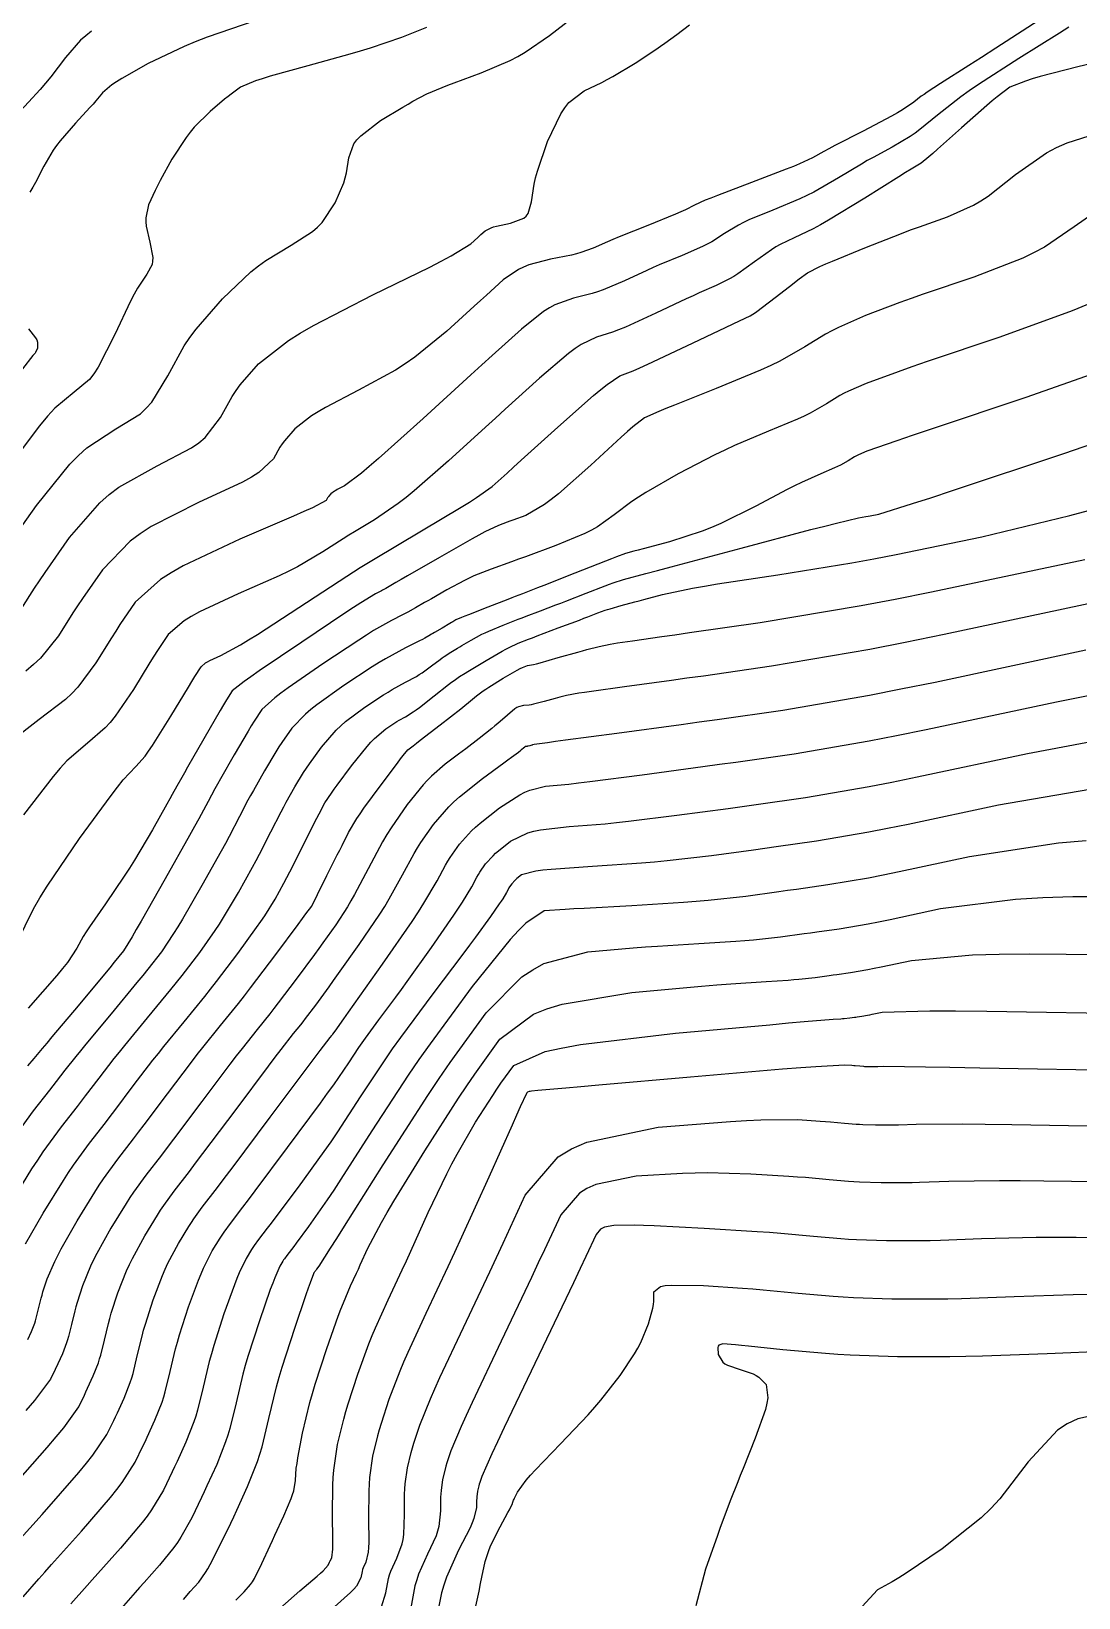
# Model space of a CAD drawing. Header units: metres. Extents: x 837476 to 838477, y 1189012 to 1191014.
# Drawn here: x 837648.3 to 837688, y 1190238.8 to 1190298.2 of the extents above; entities that cross this region are included whole.
import ezdxf

# ---------------------------------------------------------------- set-up
doc = ezdxf.new("R2010")
doc.units = ezdxf.units.M
doc.header["$LTSCALE"] = 0.3
doc.layers.add('COTAS 10', color=1, linetype='Continuous')
doc.layers.add('COTAS INT', color=252, linetype='Continuous')

msp = doc.modelspace()

# ---------------------------------------------------------------- linework, layer by layer
at = {"layer": 'COTAS 10'}
for points in [[(837647.361, 1190278.67), (837648.464, 1190280.235), (837649.718, 1190281.796), (837650.047, 1190282.132), (837650.369, 1190282.425), (837651.464, 1190283.136), (837652.403, 1190283.712), (837652.625, 1190283.919), (837652.831, 1190284.148), (837653.442, 1190285.15), (837654.067, 1190286.293), (837654.283, 1190286.61), (837654.517, 1190286.928), (837655.518, 1190288.079), (837656.6, 1190289.093), (837656.886, 1190289.324), (837657.165, 1190289.534), (837658.123, 1190290.112), (837658.939, 1190290.625), (837659.129, 1190290.794), (837659.303, 1190290.974), (837659.8, 1190291.721), (837660.118, 1190292.483), (837660.18, 1190292.673), (837660.23, 1190292.853), (837660.314, 1190293.429), (837660.504, 1190293.959), (837660.621, 1190294.111), (837660.766, 1190294.265), (837661.522, 1190294.839), (837662.361, 1190295.352), (837662.56, 1190295.467), (837662.743, 1190295.571), (837663.28, 1190295.849), (837663.863, 1190296.095), (837664.075, 1190296.179), (837664.309, 1190296.269), (837665.335, 1190296.65), (837666.444, 1190297.125), (837666.73, 1190297.274), (837667.006, 1190297.431), (837667.929, 1190298.063), (837668.766, 1190298.719)], [(837647.707, 1190263.633), (837648.344, 1190264.924), (837648.588, 1190265.341), (837648.862, 1190265.784), (837650.095, 1190267.597), (837651.289, 1190269.221), (837651.537, 1190269.544), (837651.751, 1190269.813), (837652.225, 1190270.327), (837652.578, 1190270.714), (837652.714, 1190270.903), (837652.867, 1190271.127), (837653.559, 1190272.233), (837654.222, 1190273.333), (837654.357, 1190273.554), (837654.47, 1190273.74), (837654.703, 1190274.108), (837654.875, 1190274.255), (837654.95, 1190274.301), (837655.037, 1190274.348), (837655.449, 1190274.54), (837656.202, 1190274.944), (837656.503, 1190275.127), (837656.844, 1190275.34), (837658.413, 1190276.364), (837660.24, 1190277.553), (837660.745, 1190277.871), (837661.249, 1190278.183), (837663.066, 1190279.267), (837664.582, 1190280.165), (837664.897, 1190280.359), (837665.166, 1190280.531), (837665.759, 1190280.954), (837666.32, 1190281.463), (837666.568, 1190281.688), (837666.858, 1190281.95), (837668.241, 1190283.201), (837669.605, 1190284.406), (837669.882, 1190284.638), (837670.115, 1190284.827), (837670.595, 1190285.146), (837671.105, 1190285.342), (837671.358, 1190285.454), (837671.659, 1190285.591), (837673.15, 1190286.292), (837674.617, 1190286.992), (837674.904, 1190287.128), (837675.138, 1190287.239), (837675.55, 1190287.432), (837675.748, 1190287.562), (837675.846, 1190287.634), (837675.963, 1190287.722), (837676.544, 1190288.168), (837677.154, 1190288.637), (837677.29, 1190288.74), (837677.411, 1190288.831), (837677.727, 1190289.062), (837678.197, 1190289.301), (837678.414, 1190289.398), (837678.669, 1190289.508), (837679.907, 1190290.015), (837681.292, 1190290.555), (837681.64, 1190290.687), (837681.972, 1190290.81), (837683.044, 1190291.187), (837684.029, 1190291.63), (837684.307, 1190291.794), (837684.586, 1190291.977), (837685.614, 1190292.788), (837686.799, 1190293.618), (837687.178, 1190293.813), (837687.58, 1190293.993), (837689.214, 1190294.516)], [(837648.043, 1190252.202), (837648.717, 1190253.373), (837649.477, 1190254.611), (837649.671, 1190254.909), (837649.858, 1190255.187), (837650.472, 1190256.033), (837651.072, 1190256.803), (837651.249, 1190257.035), (837651.432, 1190257.274), (837652.133, 1190258.203), (837652.875, 1190259.173), (837653.083, 1190259.437), (837653.293, 1190259.7), (837654.059, 1190260.636), (837654.843, 1190261.596), (837655.063, 1190261.874), (837655.285, 1190262.158), (837656.098, 1190263.226), (837656.815, 1190264.213), (837656.977, 1190264.445), (837657.123, 1190264.66), (837657.515, 1190265.285), (837657.849, 1190265.9), (837657.957, 1190266.108), (837658.073, 1190266.332), (837658.551, 1190267.275), (837659.002, 1190268.169), (837659.1, 1190268.362), (837659.188, 1190268.531), (837659.409, 1190268.943), (837659.653, 1190269.316), (837659.755, 1190269.46), (837659.872, 1190269.622), (837660.416, 1190270.353), (837661.005, 1190271.084), (837661.15, 1190271.246), (837661.287, 1190271.389), (837661.715, 1190271.758), (837662.059, 1190271.982), (837662.142, 1190272.033), (837662.221, 1190272.08), (837662.463, 1190272.213), (837662.758, 1190272.397), (837662.87, 1190272.476), (837662.995, 1190272.569), (837663.559, 1190273.006), (837664.102, 1190273.434), (837664.215, 1190273.521), (837664.31, 1190273.594), (837664.519, 1190273.744), (837664.736, 1190273.873), (837664.837, 1190273.933), (837664.956, 1190274.004), (837665.532, 1190274.349), (837666.139, 1190274.701), (837666.277, 1190274.777), (837666.402, 1190274.844), (837666.744, 1190275.005), (837667.134, 1190275.154), (837667.288, 1190275.213), (837667.464, 1190275.279), (837668.266, 1190275.582), (837669.065, 1190275.884), (837669.238, 1190275.949), (837669.39, 1190276.007), (837669.764, 1190276.152), (837670.045, 1190276.252), (837670.138, 1190276.282), (837670.237, 1190276.312), (837670.65, 1190276.431), (837671.168, 1190276.572), (837671.334, 1190276.617), (837671.509, 1190276.664), (837672.22, 1190276.855), (837673.363, 1190277.095), (837673.81, 1190277.174), (837674.313, 1190277.257), (837676.604, 1190277.604), (837679.409, 1190278.056), (837680.237, 1190278.207), (837681.087, 1190278.369), (837684.344, 1190279.045), (837687.678, 1190279.846), (837688.576, 1190280.086)], [(837647.946, 1190238.814), (837648.547, 1190239.494), (837648.775, 1190239.748), (837649.028, 1190240.032), (837650.163, 1190241.296), (837651.27, 1190242.581), (837651.507, 1190242.878), (837651.713, 1190243.149), (837652.205, 1190243.915), (837652.499, 1190244.525), (837652.58, 1190244.698), (837652.661, 1190244.872), (837652.955, 1190245.515), (837653.222, 1190246.196), (837653.287, 1190246.394), (837653.348, 1190246.596), (837653.534, 1190247.362), (837653.739, 1190248.22), (837653.811, 1190248.481), (837653.89, 1190248.752), (837654.232, 1190249.814), (837654.605, 1190250.826), (837654.704, 1190251.065), (837654.8, 1190251.287), (837655.13, 1190251.938), (837655.429, 1190252.424), (837655.505, 1190252.542), (837655.579, 1190252.651), (837655.82, 1190252.983), (837656.288, 1190253.596), (837656.504, 1190253.882), (837656.758, 1190254.219), (837657.987, 1190255.858), (837659.241, 1190257.55), (837659.51, 1190257.92), (837659.745, 1190258.248), (837660.312, 1190259.077), (837660.698, 1190259.663), (837660.819, 1190259.837), (837660.947, 1190260.016), (837661.458, 1190260.707), (837662.1, 1190261.57), (837662.309, 1190261.857), (837662.532, 1190262.166), (837663.451, 1190263.456), (837664.299, 1190264.678), (837664.477, 1190264.944), (837664.631, 1190265.178), (837664.98, 1190265.763), (837665.176, 1190266.127), (837665.233, 1190266.222), (837665.291, 1190266.314), (837665.507, 1190266.626), (837665.787, 1190266.938), (837665.885, 1190267.03), (837665.992, 1190267.124), (837666.451, 1190267.486), (837667.106, 1190267.803), (837667.337, 1190267.869), (837667.588, 1190267.925), (837668.673, 1190268.051), (837670.044, 1190268.154), (837670.476, 1190268.197), (837670.93, 1190268.245), (837672.761, 1190268.471), (837674.713, 1190268.736), (837675.245, 1190268.809), (837675.772, 1190268.882), (837677.644, 1190269.147), (837680.06, 1190269.564), (837680.93, 1190269.734), (837681.889, 1190269.927), (837686.078, 1190270.82), (837690.508, 1190271.65)], [(837657.694, 1190238.371), (837658.455, 1190239.039), (837659.106, 1190239.589), (837659.234, 1190239.703), (837659.34, 1190239.8), (837659.534, 1190240.012), (837659.583, 1190240.119), (837659.611, 1190240.179), (837659.664, 1190240.293), (837659.701, 1190240.614), (837659.706, 1190240.776), (837659.707, 1190240.969), (837659.691, 1190241.927), (837659.701, 1190243.043), (837659.719, 1190243.335), (837659.743, 1190243.619), (837659.888, 1190244.585), (837660.119, 1190245.554), (837660.199, 1190245.841), (837660.285, 1190246.135), (837660.652, 1190247.264), (837661.078, 1190248.414), (837661.202, 1190248.722), (837661.328, 1190249.025), (837661.804, 1190250.084), (837662.337, 1190251.216), (837662.499, 1190251.567), (837662.667, 1190251.934), (837663.328, 1190253.391), (837664.031, 1190254.868), (837664.225, 1190255.246), (837664.42, 1190255.611), (837665.124, 1190256.82), (837665.775, 1190257.834), (837665.936, 1190258.075), (837666.089, 1190258.3), (837666.571, 1190258.972), (837667.772, 1190259.503), (837668.379, 1190259.638), (837669.104, 1190259.769), (837672.71, 1190260.201), (837676.293, 1190260.525), (837677.004, 1190260.589), (837677.592, 1190260.641), (837678.7, 1190260.732), (837678.985, 1190260.75), (837679.055, 1190260.755), (837679.122, 1190260.761), (837679.33, 1190260.784), (837679.511, 1190260.809), (837679.56, 1190260.815), (837679.609, 1190260.822), (837679.782, 1190260.847), (837680.006, 1190260.885), (837680.086, 1190260.901), (837680.175, 1190260.919), (837680.563, 1190261.002), (837682.364, 1190261.051), (837683.344, 1190261.048), (837684.532, 1190261.037), (837690.563, 1190260.939)], [(837664.974, 1190237.716), (837665.255, 1190239.03), (837665.315, 1190239.311), (837665.367, 1190239.556), (837665.491, 1190240.145), (837665.622, 1190240.563), (837665.679, 1190240.701), (837665.745, 1190240.848), (837666.057, 1190241.46), (837666.354, 1190242.006), (837666.41, 1190242.111), (837666.456, 1190242.197), (837666.528, 1190242.342), (837666.528, 1190242.361), (837666.529, 1190242.365), (837666.53, 1190242.377), (837666.533, 1190242.388), (837666.534, 1190242.391), (837666.535, 1190242.395), (837666.539, 1190242.408), (837666.57, 1190242.475), (837666.587, 1190242.511), (837666.608, 1190242.556), (837666.717, 1190242.785), (837667.049, 1190243.237), (837667.211, 1190243.423), (837667.404, 1190243.635), (837668.35, 1190244.62), (837669.394, 1190245.719), (837669.647, 1190246.004), (837669.885, 1190246.28), (837670.615, 1190247.205), (837671.163, 1190248.036), (837671.286, 1190248.252), (837671.397, 1190248.463), (837671.692, 1190249.174), (837671.853, 1190249.769), (837671.878, 1190249.907), (837671.895, 1190250.032), (837671.888, 1190250.385), (837672.139, 1190250.589), (837672.32, 1190250.62), (837672.548, 1190250.641), (837673.771, 1190250.624), (837675.257, 1190250.526), (837675.651, 1190250.495), (837676.037, 1190250.463), (837677.369, 1190250.335), (837678.695, 1190250.218), (837679.077, 1190250.193), (837679.467, 1190250.171), (837680.931, 1190250.12), (837682.561, 1190250.116), (837683.055, 1190250.124), (837683.568, 1190250.136), (837685.574, 1190250.213), (837687.808, 1190250.286), (837688.464, 1190250.296)]]:
    msp.add_lwpolyline(points, dxfattribs=at)
at = {"layer": 'COTAS INT'}
for points in [[(837687.517, 1190299.301), (837684.878, 1190297.591), (837684.325, 1190297.234), (837683.849, 1190296.927), (837682.77, 1190296.241), (837682.264, 1190295.915), (837682.148, 1190295.836), (837682.044, 1190295.762), (837681.755, 1190295.533), (837681.328, 1190295.246), (837681.136, 1190295.135), (837680.913, 1190295.01), (837679.84, 1190294.444), (837678.765, 1190293.889), (837678.54, 1190293.771), (837678.347, 1190293.668), (837677.912, 1190293.425), (837677.42, 1190293.195), (837677.19, 1190293.1), (837676.919, 1190292.993), (837675.605, 1190292.493), (837674.312, 1190292.002), (837674.055, 1190291.901), (837673.842, 1190291.814), (837673.436, 1190291.624), (837673.092, 1190291.45), (837672.917, 1190291.374), (837672.708, 1190291.285), (837671.667, 1190290.862), (837670.578, 1190290.423), (837670.339, 1190290.324), (837670.127, 1190290.236), (837669.587, 1190289.997), (837669.118, 1190289.827), (837668.952, 1190289.782), (837668.769, 1190289.736), (837667.973, 1190289.578), (837667.149, 1190289.363), (837666.948, 1190289.282), (837666.759, 1190289.193), (837666.174, 1190288.792), (837665.537, 1190288.215), (837665.315, 1190288.013), (837665.074, 1190287.793), (837664.039, 1190286.849), (837662.818, 1190285.859), (837662.458, 1190285.61), (837662.09, 1190285.371), (837660.685, 1190284.602), (837659.422, 1190283.952), (837659.144, 1190283.79), (837658.896, 1190283.635), (837658.259, 1190283.138), (837657.871, 1190282.691), (837657.78, 1190282.567), (837657.696, 1190282.444), (837657.453, 1190282), (837656.897, 1190281.477), (837656.616, 1190281.304), (837656.28, 1190281.119), (837654.605, 1190280.346), (837652.809, 1190279.435), (837652.395, 1190279.161), (837652.018, 1190278.879), (837650.96, 1190277.784), (837650.205, 1190276.698), (837650.019, 1190276.421), (837649.843, 1190276.155), (837649.292, 1190275.279), (837648.604, 1190274.436), (837648.341, 1190274.191), (837648.048, 1190273.941)], [(837663.267, 1190298.374), (837662.316, 1190297.99), (837661.121, 1190297.59), (837660.745, 1190297.475), (837660.35, 1190297.358), (837658.763, 1190296.92), (837657.328, 1190296.52), (837657.029, 1190296.428), (837656.773, 1190296.343), (837656.205, 1190296.102), (837655.85, 1190295.846), (837655.73, 1190295.752), (837655.599, 1190295.648), (837655.044, 1190295.189), (837654.446, 1190294.591), (837654.288, 1190294.4), (837654.133, 1190294.197), (837653.599, 1190293.373), (837653.152, 1190292.561), (837653.051, 1190292.366), (837652.96, 1190292.185), (837652.713, 1190291.639), (837652.609, 1190291.143), (837652.607, 1190290.993), (837652.617, 1190290.836), (837652.754, 1190290.225), (837652.869, 1190289.645), (837652.865, 1190289.508), (837652.847, 1190289.382), (837652.652, 1190289.012), (837652.287, 1190288.477), (837652.161, 1190288.247), (837652.023, 1190287.981), (837651.436, 1190286.726), (837650.799, 1190285.484), (837650.63, 1190285.227), (837650.464, 1190285.008), (837649.893, 1190284.531), (837649.149, 1190283.92), (837648.873, 1190283.617), (837648.568, 1190283.255), (837647.216, 1190281.461)], [(837687.643, 1190298.381), (837687.292, 1190298.161), (837685.751, 1190297.202), (837684.211, 1190296.211), (837683.86, 1190295.971), (837683.541, 1190295.744), (837682.663, 1190295.049), (837681.994, 1190294.498), (837681.807, 1190294.363), (837681.62, 1190294.235), (837680.94, 1190293.836), (837680.212, 1190293.443), (837679.995, 1190293.319), (837679.771, 1190293.189), (837678.905, 1190292.662), (837677.969, 1190292.129), (837677.701, 1190291.993), (837677.429, 1190291.864), (837676.413, 1190291.441), (837675.498, 1190291.069), (837675.289, 1190290.972), (837675.099, 1190290.876), (837674.576, 1190290.553), (837674.087, 1190290.237), (837673.919, 1190290.148), (837673.737, 1190290.057), (837672.961, 1190289.718), (837672.098, 1190289.362), (837671.86, 1190289.259), (837671.624, 1190289.154), (837670.775, 1190288.762), (837669.965, 1190288.415), (837669.754, 1190288.339), (837669.547, 1190288.272), (837668.847, 1190288.101), (837668.138, 1190287.851), (837667.926, 1190287.734), (837667.708, 1190287.597), (837666.863, 1190286.929), (837665.751, 1190285.92), (837665.364, 1190285.567), (837664.942, 1190285.184), (837663.136, 1190283.535), (837661.442, 1190282.015), (837661.092, 1190281.712), (837660.793, 1190281.461), (837660.146, 1190280.978), (837659.877, 1190280.84), (837659.818, 1190280.806), (837659.765, 1190280.773), (837659.63, 1190280.667), (837659.547, 1190280.572), (837659.528, 1190280.546), (837659.51, 1190280.52), (837659.458, 1190280.425), (837658.93, 1190280.142), (837658.611, 1190279.997), (837658.218, 1190279.822), (837656.176, 1190278.951), (837654.029, 1190277.939), (837653.569, 1190277.676), (837653.168, 1190277.421), (837652.208, 1190276.559), (837651.627, 1190275.712), (837651.465, 1190275.466), (837651.303, 1190275.214), (837650.715, 1190274.263), (837650.025, 1190273.333), (837649.799, 1190273.095), (837649.558, 1190272.865), (837648.56, 1190272.105), (837647.476, 1190271.257)], [(837650.55, 1190298.229), (837650.333, 1190298.061), (837650.134, 1190297.888), (837649.559, 1190297.239), (837648.996, 1190296.495), (837648.803, 1190296.264), (837648.596, 1190296.022), (837647.716, 1190295.056)], [(837647.87, 1190276.294), (837648.383, 1190277.095), (837648.573, 1190277.377), (837648.783, 1190277.684), (837649.712, 1190279.01), (837650.868, 1190280.338), (837651.221, 1190280.646), (837651.589, 1190280.93), (837653.035, 1190281.741), (837654.341, 1190282.415), (837654.621, 1190282.612), (837654.864, 1190282.813), (837655.447, 1190283.575), (837655.881, 1190284.368), (837656.031, 1190284.589), (837656.194, 1190284.809), (837656.889, 1190285.608), (837658.027, 1190286.497), (837658.47, 1190286.774), (837658.968, 1190287.065), (837661.225, 1190288.225), (837663.387, 1190289.282), (837663.825, 1190289.507), (837664.193, 1190289.702), (837664.943, 1190290.163), (837665.205, 1190290.403), (837665.267, 1190290.459), (837665.323, 1190290.51), (837665.484, 1190290.656), (837665.711, 1190290.771), (837665.808, 1190290.802), (837665.92, 1190290.833), (837666.449, 1190290.943), (837666.953, 1190291.133), (837667.05, 1190291.215), (837667.127, 1190291.31), (837667.251, 1190291.756), (837667.345, 1190292.428), (837667.404, 1190292.665), (837667.477, 1190292.924), (837667.86, 1190294.04), (837668.363, 1190295.102), (837668.511, 1190295.326), (837668.664, 1190295.52), (837669.25, 1190295.969), (837669.918, 1190296.283), (837670.123, 1190296.393), (837670.337, 1190296.512), (837671.179, 1190297.024), (837671.969, 1190297.54), (837672.148, 1190297.661), (837672.311, 1190297.773), (837672.76, 1190298.102), (837673.242, 1190298.474)], [(837656.749, 1190298.621), (837654.937, 1190298.002), (837654.487, 1190297.828), (837654.06, 1190297.652), (837652.7, 1190297.007), (837651.694, 1190296.439), (837651.489, 1190296.312), (837651.317, 1190296.198), (837650.958, 1190295.895), (837650.71, 1190295.585), (837650.607, 1190295.466), (837650.488, 1190295.334), (837649.934, 1190294.737), (837649.354, 1190294.068), (837649.219, 1190293.889), (837649.095, 1190293.714), (837648.74, 1190293.107), (837648.417, 1190292.492), (837648.313, 1190292.312), (837648.203, 1190292.128)], [(837690.114, 1190297.39), (837687.99, 1190296.876), (837686.557, 1190296.51), (837686.256, 1190296.423), (837685.996, 1190296.342), (837685.403, 1190296.102), (837684.926, 1190295.744), (837684.739, 1190295.59), (837684.528, 1190295.411), (837683.571, 1190294.565), (837682.66, 1190293.75), (837682.478, 1190293.591), (837682.328, 1190293.46), (837682.04, 1190293.228), (837681.659, 1190292.998), (837681.449, 1190292.868), (837681.195, 1190292.71), (837679.898, 1190291.9), (837678.519, 1190291.062), (837678.212, 1190290.886), (837677.938, 1190290.735), (837677.221, 1190290.389), (837676.683, 1190290.136), (837676.522, 1190290.042), (837676.357, 1190289.939), (837675.717, 1190289.482), (837675.083, 1190289.025), (837674.922, 1190288.921), (837674.766, 1190288.828), (837674.256, 1190288.575), (837673.618, 1190288.3), (837673.382, 1190288.193), (837673.12, 1190288.073), (837671.962, 1190287.527), (837670.812, 1190287.003), (837670.556, 1190286.896), (837670.326, 1190286.807), (837669.721, 1190286.623), (837669.127, 1190286.339), (837668.904, 1190286.186), (837668.656, 1190286.001), (837667.552, 1190285.065), (837666.251, 1190283.886), (837665.88, 1190283.549), (837665.503, 1190283.206), (837664.102, 1190281.929), (837662.799, 1190280.789), (837662.484, 1190280.533), (837662.19, 1190280.304), (837661.294, 1190279.691), (837660.527, 1190279.233), (837660.314, 1190279.101), (837660.101, 1190278.968), (837659.33, 1190278.466), (837658.367, 1190277.907), (837658.033, 1190277.738), (837657.67, 1190277.562), (837656.114, 1190276.872), (837654.645, 1190276.191), (837654.335, 1190276.02), (837654.068, 1190275.857), (837653.455, 1190275.333), (837653.048, 1190274.726), (837652.911, 1190274.51), (837652.763, 1190274.274), (837652.137, 1190273.248), (837651.446, 1190272.23), (837651.257, 1190271.999), (837651.068, 1190271.79), (837650.393, 1190271.216), (837649.613, 1190270.535), (837649.359, 1190270.258), (837649.088, 1190269.943), (837647.97, 1190268.486)], [(837688.847, 1190291.505), (837687.846, 1190290.804), (837686.726, 1190290.034), (837686.331, 1190289.827), (837685.899, 1190289.622), (837684.032, 1190288.902), (837682.12, 1190288.25), (837681.661, 1190288.087), (837681.231, 1190287.933), (837679.931, 1190287.44), (837678.905, 1190286.99), (837678.649, 1190286.862), (837678.404, 1190286.733), (837677.619, 1190286.255), (837676.674, 1190285.714), (837676.328, 1190285.546), (837675.945, 1190285.37), (837674.259, 1190284.667), (837672.671, 1190284.037), (837672.35, 1190283.907), (837672.081, 1190283.797), (837671.538, 1190283.558), (837671.099, 1190283.214), (837670.895, 1190283.037), (837670.656, 1190282.824), (837669.495, 1190281.76), (837668.269, 1190280.679), (837667.989, 1190280.456), (837667.735, 1190280.266), (837667.03, 1190279.853), (837666.544, 1190279.674), (837666.428, 1190279.632), (837666.319, 1190279.592), (837665.991, 1190279.475), (837665.478, 1190279.229), (837665.253, 1190279.108), (837664.992, 1190278.965), (837663.75, 1190278.258), (837662.541, 1190277.558), (837662.3, 1190277.419), (837662.1, 1190277.303), (837661.72, 1190277.084), (837661.59, 1190277.012), (837661.548, 1190276.99), (837661.503, 1190276.967), (837661.321, 1190276.876), (837660.772, 1190276.536), (837660.496, 1190276.356), (837660.166, 1190276.139), (837658.529, 1190275.045), (837656.913, 1190273.949), (837656.597, 1190273.73), (837656.339, 1190273.548), (837655.882, 1190273.196), (837655.666, 1190272.849), (837655.56, 1190272.67), (837655.433, 1190272.455), (837654.81, 1190271.378), (837654.194, 1190270.303), (837654.072, 1190270.089), (837653.971, 1190269.912), (837653.783, 1190269.573), (837653.61, 1190269.258), (837653.52, 1190269.096), (837653.41, 1190268.901), (837652.861, 1190267.925), (837652.179, 1190266.771), (837651.986, 1190266.464), (837651.792, 1190266.162), (837651.076, 1190265.117), (837650.468, 1190264.244), (837650.341, 1190264.05), (837650.233, 1190263.877), (837649.991, 1190263.429), (837649.632, 1190262.891), (837649.449, 1190262.662), (837649.23, 1190262.398), (837648.139, 1190261.158)], [(837688.355, 1190287.86), (837687.769, 1190287.614), (837685.019, 1190286.617), (837682.269, 1190285.69), (837681.682, 1190285.488), (837681.17, 1190285.31), (837679.955, 1190284.866), (837679.284, 1190284.572), (837679.116, 1190284.488), (837678.956, 1190284.403), (837678.443, 1190284.09), (837677.825, 1190283.737), (837677.598, 1190283.627), (837677.348, 1190283.512), (837676.246, 1190283.052), (837674.955, 1190282.503), (837674.586, 1190282.331), (837674.212, 1190282.151), (837672.821, 1190281.431), (837671.582, 1190280.72), (837671.304, 1190280.546), (837671.055, 1190280.382), (837670.39, 1190279.871), (837669.757, 1190279.422), (837669.528, 1190279.296), (837669.275, 1190279.169), (837668.166, 1190278.708), (837667.023, 1190278.288), (837666.749, 1190278.188), (837666.493, 1190278.096), (837665.721, 1190277.819), (837665.065, 1190277.558), (837664.883, 1190277.475), (837664.7, 1190277.388), (837664.035, 1190277.032), (837663.447, 1190276.692), (837663.313, 1190276.614), (837663.19, 1190276.543), (837662.849, 1190276.348), (837662.55, 1190276.184), (837662.454, 1190276.134), (837662.351, 1190276.081), (837661.933, 1190275.871), (837661.255, 1190275.481), (837660.989, 1190275.315), (837660.69, 1190275.124), (837659.325, 1190274.224), (837658.006, 1190273.309), (837657.736, 1190273.109), (837657.505, 1190272.932), (837657.015, 1190272.486), (837656.717, 1190272.043), (837656.608, 1190271.868), (837656.488, 1190271.67), (837655.96, 1190270.77), (837655.442, 1190269.86), (837655.329, 1190269.658), (837655.229, 1190269.476), (837654.975, 1190268.999), (837654.622, 1190268.343), (837654.46, 1190268.049), (837654.27, 1190267.707), (837653.348, 1190266.067), (837652.433, 1190264.457), (837652.246, 1190264.133), (837652.088, 1190263.863), (837651.759, 1190263.329), (837651.41, 1190262.895), (837651.239, 1190262.688), (837651.037, 1190262.443), (837650.037, 1190261.245), (837649.043, 1190260.06), (837648.844, 1190259.823), (837648.678, 1190259.626), (837648.352, 1190259.245), (837648.113, 1190258.96)], [(837648.155, 1190286.939), (837648.426, 1190286.595), (837648.471, 1190286.512), (837648.502, 1190286.435), (837648.502, 1190286.204), (837648.422, 1190286.043), (837648.402, 1190286.011), (837648.383, 1190285.983), (837648.323, 1190285.927), (837647.929, 1190285.416)], [(837689.638, 1190285.607), (837686.006, 1190284.333), (837682.417, 1190283.13), (837681.703, 1190282.888), (837681.11, 1190282.687), (837679.979, 1190282.291), (837679.663, 1190282.153), (837679.584, 1190282.113), (837679.508, 1190282.074), (837679.267, 1190281.926), (837678.976, 1190281.76), (837678.869, 1190281.708), (837678.751, 1190281.654), (837678.232, 1190281.437), (837677.492, 1190281.107), (837677.235, 1190280.981), (837676.956, 1190280.839), (837675.758, 1190280.205), (837674.438, 1190279.552), (837674.081, 1190279.4), (837673.728, 1190279.26), (837672.486, 1190278.855), (837671.49, 1190278.589), (837671.292, 1190278.537), (837671.128, 1190278.493), (837670.82, 1190278.41), (837670.47, 1190278.28), (837670.281, 1190278.207), (837670.051, 1190278.118), (837668.887, 1190277.66), (837667.715, 1190277.198), (837667.481, 1190277.106), (837667.286, 1190277.03), (837666.907, 1190276.882), (837666.631, 1190276.776), (837666.5, 1190276.725), (837666.347, 1190276.666), (837665.596, 1190276.375), (837664.859, 1190276.087), (837664.713, 1190276.029), (837664.593, 1190275.981), (837664.372, 1190275.886), (837664.258, 1190275.818), (837664.206, 1190275.788), (837664.145, 1190275.752), (837663.851, 1190275.58), (837663.561, 1190275.408), (837663.502, 1190275.373), (837663.453, 1190275.343), (837663.353, 1190275.278), (837663.194, 1190275.19), (837663.107, 1190275.146), (837663.002, 1190275.093), (837662.468, 1190274.828), (837661.71, 1190274.413), (837661.463, 1190274.266), (837661.201, 1190274.104), (837660.122, 1190273.402), (837659.1, 1190272.669), (837658.874, 1190272.488), (837658.672, 1190272.316), (837658.149, 1190271.775), (837657.769, 1190271.236), (837657.657, 1190271.065), (837657.543, 1190270.886), (837657.11, 1190270.161), (837656.691, 1190269.417), (837656.586, 1190269.226), (837656.486, 1190269.041), (837656.167, 1190268.424), (837655.773, 1190267.672), (837655.626, 1190267.402), (837655.463, 1190267.105), (837654.737, 1190265.807), (837653.996, 1190264.524), (837653.823, 1190264.237), (837653.664, 1190263.98), (837653.206, 1190263.295), (837652.688, 1190262.633), (837652.491, 1190262.389), (837652.272, 1190262.12), (837651.286, 1190260.933), (837650.327, 1190259.78), (837650.123, 1190259.533), (837649.947, 1190259.317), (837649.534, 1190258.798), (837649.206, 1190258.369), (837649.083, 1190258.21), (837648.946, 1190258.034), (837648.332, 1190257.253), (837647.569, 1190256.202)], [(837647.434, 1190253.66), (837648.287, 1190255.048), (837648.504, 1190255.382), (837648.713, 1190255.695), (837649.402, 1190256.643), (837650.009, 1190257.419), (837650.166, 1190257.622), (837650.319, 1190257.821), (837650.834, 1190258.501), (837651.411, 1190259.245), (837651.603, 1190259.485), (837651.81, 1190259.74), (837652.673, 1190260.785), (837653.557, 1190261.858), (837653.777, 1190262.132), (837653.986, 1190262.395), (837654.652, 1190263.26), (837655.24, 1190264.096), (837655.4, 1190264.341), (837655.559, 1190264.592), (837656.126, 1190265.546), (837656.656, 1190266.502), (837656.792, 1190266.755), (837656.923, 1190267.002), (837657.359, 1190267.85), (837657.744, 1190268.605), (837657.843, 1190268.794), (837657.939, 1190268.974), (837658.259, 1190269.552), (837658.598, 1190270.101), (837658.706, 1190270.263), (837658.82, 1190270.429), (837659.282, 1190271.064), (837659.838, 1190271.7), (837660.012, 1190271.867), (837660.193, 1190272.029), (837660.918, 1190272.58), (837661.63, 1190273.043), (837661.803, 1190273.15), (837661.965, 1190273.247), (837662.465, 1190273.52), (837662.88, 1190273.745), (837662.989, 1190273.811), (837663.095, 1190273.88), (837663.456, 1190274.142), (837663.777, 1190274.389), (837663.858, 1190274.447), (837663.936, 1190274.501), (837664.185, 1190274.662), (837664.441, 1190274.812), (837664.522, 1190274.86), (837664.607, 1190274.911), (837664.952, 1190275.117), (837665.366, 1190275.341), (837665.495, 1190275.403), (837665.63, 1190275.465), (837666.17, 1190275.69), (837666.74, 1190275.91), (837666.894, 1190275.969), (837667.047, 1190276.027), (837667.587, 1190276.232), (837668.176, 1190276.457), (837668.36, 1190276.528), (837668.553, 1190276.603), (837669.326, 1190276.906), (837670.048, 1190277.185), (837670.209, 1190277.244), (837670.354, 1190277.296), (837670.735, 1190277.421), (837671.586, 1190277.649), (837672.026, 1190277.767), (837672.555, 1190277.908), (837675.204, 1190278.615), (837677.852, 1190279.315), (837678.38, 1190279.452), (837678.819, 1190279.564), (837679.663, 1190279.763), (837679.941, 1190279.807), (837680.023, 1190279.822), (837680.108, 1190279.838), (837680.431, 1190279.905), (837681.712, 1190280.302), (837682.401, 1190280.526), (837683.234, 1190280.8), (837687.45, 1190282.2), (837691.677, 1190283.655)], [(837648.13, 1190248.575), (837648.267, 1190248.875), (837648.392, 1190249.193), (837648.422, 1190249.286), (837648.451, 1190249.38), (837648.538, 1190249.738), (837648.634, 1190250.139), (837648.667, 1190250.261), (837648.704, 1190250.387), (837648.864, 1190250.883), (837649.148, 1190251.541), (837649.263, 1190251.77), (837649.394, 1190252.019), (837650, 1190253.086), (837650.667, 1190254.173), (837650.838, 1190254.435), (837651.002, 1190254.68), (837651.541, 1190255.423), (837652.135, 1190256.188), (837652.332, 1190256.447), (837652.545, 1190256.727), (837653.433, 1190257.906), (837654.339, 1190259.101), (837654.563, 1190259.39), (837654.776, 1190259.66), (837655.446, 1190260.488), (837656.129, 1190261.334), (837656.349, 1190261.616), (837656.584, 1190261.92), (837657.544, 1190263.192), (837658.391, 1190264.33), (837658.554, 1190264.549), (837658.686, 1190264.727), (837658.904, 1190265.024), (837659.002, 1190265.218), (837659.058, 1190265.331), (837659.128, 1190265.469), (837659.484, 1190266.182), (837659.877, 1190266.969), (837659.969, 1190267.154), (837660.055, 1190267.325), (837660.302, 1190267.822), (837660.614, 1190268.345), (837660.739, 1190268.532), (837660.881, 1190268.737), (837661.536, 1190269.632), (837662.158, 1190270.451), (837662.279, 1190270.61), (837662.378, 1190270.738), (837662.552, 1190270.955), (837662.759, 1190271.114), (837662.879, 1190271.206), (837663.026, 1190271.32), (837663.781, 1190271.903), (837664.56, 1190272.51), (837664.721, 1190272.638), (837664.86, 1190272.749), (837665.164, 1190273.004), (837665.411, 1190273.192), (837665.513, 1190273.262), (837665.63, 1190273.338), (837666.175, 1190273.675), (837666.706, 1190273.983), (837666.813, 1190274.041), (837666.904, 1190274.088), (837667.092, 1190274.157), (837667.318, 1190274.198), (837667.433, 1190274.227), (837667.571, 1190274.263), (837668.261, 1190274.457), (837669.009, 1190274.67), (837669.184, 1190274.718), (837669.345, 1190274.761), (837669.811, 1190274.88), (837670.233, 1190274.968), (837670.367, 1190274.992), (837670.508, 1190275.015), (837671.078, 1190275.099), (837672.198, 1190275.255), (837672.686, 1190275.324), (837673.251, 1190275.404), (837675.933, 1190275.787), (837679.761, 1190276.431), (837681.048, 1190276.677), (837682.433, 1190276.951), (837688.258, 1190278.184)], [(837689.388, 1190276.711), (837682.917, 1190275.331), (837681.437, 1190275.033), (837680.092, 1190274.771), (837676.361, 1190274.127), (837673.771, 1190273.759), (837673.146, 1190273.671), (837672.562, 1190273.59), (837670.783, 1190273.346), (837669.521, 1190273.173), (837669.263, 1190273.136), (837669.044, 1190273.103), (837668.581, 1190273.024), (837668.325, 1190272.959), (837668.236, 1190272.935), (837668.14, 1190272.909), (837667.729, 1190272.792), (837667.328, 1190272.688), (837667.238, 1190272.669), (837667.157, 1190272.655), (837666.942, 1190272.641), (837666.753, 1190272.595), (837666.69, 1190272.56), (837666.621, 1190272.516), (837666.332, 1190272.277), (837665.973, 1190271.958), (837665.86, 1190271.863), (837665.742, 1190271.766), (837665.267, 1190271.388), (837664.757, 1190270.998), (837664.617, 1190270.892), (837664.477, 1190270.787), (837663.973, 1190270.414), (837663.447, 1190269.956), (837663.292, 1190269.796), (837663.133, 1190269.623), (837662.529, 1190268.88), (837661.918, 1190267.999), (837661.755, 1190267.739), (837661.595, 1190267.471), (837661.042, 1190266.445), (837660.529, 1190265.464), (837660.395, 1190265.226), (837660.264, 1190265.001), (837659.819, 1190264.309), (837659.331, 1190263.63), (837659.174, 1190263.414), (837659.006, 1190263.185), (837658.319, 1190262.257), (837657.634, 1190261.349), (837657.467, 1190261.133), (837657.311, 1190260.933), (837656.832, 1190260.339), (837656.259, 1190259.62), (837656.043, 1190259.342), (837655.803, 1190259.028), (837654.732, 1190257.609), (837653.657, 1190256.179), (837653.415, 1190255.86), (837653.197, 1190255.573), (837652.611, 1190254.813), (837652.146, 1190254.173), (837652.005, 1190253.962), (837651.858, 1190253.736), (837651.282, 1190252.799), (837650.746, 1190251.836), (837650.623, 1190251.594), (837650.512, 1190251.363), (837650.206, 1190250.616), (837650.001, 1190249.979), (837649.953, 1190249.816), (837649.91, 1190249.659), (837649.787, 1190249.144), (837649.675, 1190248.684), (837649.638, 1190248.563), (837649.6, 1190248.444), (837649.439, 1190248.035), (837649.263, 1190247.649), (837649.165, 1190247.441), (837648.989, 1190247.075), (837648.379, 1190246.265), (837648.057, 1190245.882)], [(837647.194, 1190242.579), (837648.869, 1190244.48), (837649.207, 1190244.881), (837649.491, 1190245.227), (837650.061, 1190246.022), (837650.277, 1190246.469), (837650.336, 1190246.596), (837650.396, 1190246.724), (837650.611, 1190247.195), (837650.807, 1190247.695), (837650.855, 1190247.84), (837650.899, 1190247.988), (837651.036, 1190248.55), (837651.186, 1190249.18), (837651.239, 1190249.371), (837651.297, 1190249.57), (837651.548, 1190250.349), (837651.877, 1190251.184), (837651.983, 1190251.418), (837652.097, 1190251.653), (837652.565, 1190252.512), (837653.048, 1190253.299), (837653.171, 1190253.488), (837653.29, 1190253.666), (837653.681, 1190254.203), (837654.26, 1190254.958), (837654.498, 1190255.272), (837654.77, 1190255.632), (837656.031, 1190257.312), (837657.268, 1190258.956), (837657.523, 1190259.294), (837657.742, 1190259.581), (837658.218, 1190260.191), (837658.488, 1190260.525), (837658.576, 1190260.637), (837658.669, 1190260.759), (837659.055, 1190261.269), (837659.565, 1190261.967), (837659.737, 1190262.206), (837659.923, 1190262.465), (837660.707, 1190263.568), (837661.49, 1190264.724), (837661.675, 1190265.017), (837661.847, 1190265.299), (837662.355, 1190266.218), (837662.789, 1190267.023), (837662.915, 1190267.233), (837663.042, 1190267.437), (837663.522, 1190268.129), (837664.109, 1190268.795), (837664.305, 1190268.983), (837664.515, 1190269.173), (837665.394, 1190269.873), (837666.194, 1190270.46), (837666.354, 1190270.578), (837666.488, 1190270.677), (837666.753, 1190270.873), (837666.839, 1190270.941), (837666.86, 1190270.959), (837666.88, 1190270.976), (837666.945, 1190271.034), (837666.997, 1190271.077), (837667.01, 1190271.085), (837667.021, 1190271.091), (837667.055, 1190271.099), (837667.094, 1190271.102), (837667.108, 1190271.104), (837667.125, 1190271.108), (837667.197, 1190271.126), (837667.271, 1190271.147), (837667.288, 1190271.152), (837667.304, 1190271.157), (837667.351, 1190271.168), (837667.854, 1190271.239), (837668.159, 1190271.28), (837668.534, 1190271.331), (837670.487, 1190271.593), (837672.925, 1190271.924), (837673.607, 1190272.019), (837674.292, 1190272.114), (837676.788, 1190272.467), (837680.081, 1190273.035), (837681.268, 1190273.267), (837682.574, 1190273.53), (837688.285, 1190274.748)], [(837647.272, 1190240.372), (837648.678, 1190241.938), (837650.07, 1190243.531), (837650.357, 1190243.879), (837650.602, 1190244.188), (837651.133, 1190244.969), (837651.388, 1190245.497), (837651.458, 1190245.647), (837651.528, 1190245.798), (837651.783, 1190246.355), (837652.014, 1190246.945), (837652.071, 1190247.117), (837652.123, 1190247.292), (837652.285, 1190247.956), (837652.463, 1190248.7), (837652.525, 1190248.926), (837652.594, 1190249.161), (837652.89, 1190250.082), (837653.241, 1190251.005), (837653.343, 1190251.241), (837653.448, 1190251.47), (837653.848, 1190252.225), (837654.239, 1190252.862), (837654.338, 1190253.015), (837654.434, 1190253.158), (837654.75, 1190253.593), (837655.323, 1190254.343), (837655.582, 1190254.685), (837655.883, 1190255.085), (837657.331, 1190257.015), (837658.732, 1190258.884), (837659.003, 1190259.246), (837659.225, 1190259.541), (837659.605, 1190260.042), (837659.665, 1190260.116), (837659.684, 1190260.141), (837659.705, 1190260.168), (837659.79, 1190260.281), (837660.124, 1190260.748), (837660.301, 1190260.998), (837660.515, 1190261.3), (837661.594, 1190262.826), (837662.715, 1190264.447), (837662.955, 1190264.809), (837663.165, 1190265.133), (837663.668, 1190265.991), (837663.983, 1190266.575), (837664.074, 1190266.727), (837664.166, 1190266.876), (837664.514, 1190267.377), (837664.965, 1190267.879), (837665.123, 1190268.027), (837665.295, 1190268.178), (837666.033, 1190268.761), (837666.806, 1190269.255), (837667, 1190269.352), (837667.184, 1190269.431), (837667.778, 1190269.573), (837668.667, 1190269.657), (837669.037, 1190269.7), (837669.462, 1190269.751), (837671.447, 1190270.009), (837673.754, 1190270.321), (837674.382, 1190270.408), (837675.005, 1190270.494), (837677.216, 1190270.807), (837680.071, 1190271.3), (837681.099, 1190271.5), (837682.232, 1190271.728), (837687.181, 1190272.784), (837692.137, 1190273.77)], [(837688.879, 1190269.53), (837684.975, 1190268.856), (837681.546, 1190268.125), (837680.762, 1190267.967), (837680.049, 1190267.828), (837678.071, 1190267.487), (837676.539, 1190267.27), (837676.108, 1190267.21), (837675.673, 1190267.15), (837674.075, 1190266.934), (837672.398, 1190266.74), (837671.914, 1190266.694), (837671.421, 1190266.652), (837669.568, 1190266.529), (837667.992, 1190266.42), (837667.674, 1190266.386), (837667.407, 1190266.351), (837666.87, 1190266.212), (837666.69, 1190266.07), (837666.648, 1190266.033), (837666.61, 1190265.997), (837666.5, 1190265.875), (837666.415, 1190265.752), (837666.392, 1190265.716), (837666.37, 1190265.679), (837666.293, 1190265.536), (837666.156, 1190265.307), (837666.096, 1190265.215), (837666.026, 1190265.111), (837665.694, 1190264.632), (837665.116, 1190263.841), (837664.892, 1190263.54), (837664.64, 1190263.205), (837663.498, 1190261.697), (837662.271, 1190260.039), (837661.965, 1190259.609), (837661.675, 1190259.191), (837660.748, 1190257.786), (837659.88, 1190256.456), (837659.627, 1190256.085), (837659.368, 1190255.713), (837658.387, 1190254.36), (837657.537, 1190253.227), (837657.362, 1190252.995), (837657.213, 1190252.797), (837656.889, 1190252.373), (837656.723, 1190252.144), (837656.672, 1190252.068), (837656.619, 1190251.987), (837656.413, 1190251.651), (837656.151, 1190251.103), (837656.064, 1190250.889), (837655.969, 1190250.647), (837655.574, 1190249.547), (837655.187, 1190248.343), (837655.097, 1190248.036), (837655.015, 1190247.741), (837654.783, 1190246.768), (837654.572, 1190245.9), (837654.503, 1190245.671), (837654.429, 1190245.446), (837654.126, 1190244.675), (837653.794, 1190243.946), (837653.702, 1190243.749), (837653.61, 1190243.553), (837653.277, 1190242.862), (837652.825, 1190242.11), (837652.657, 1190241.877), (837652.471, 1190241.632), (837651.647, 1190240.654), (837650.784, 1190239.692), (837650.574, 1190239.456), (837650.376, 1190239.234), (837649.767, 1190238.542)], [(837688.308, 1190267.501), (837687.25, 1190267.41), (837683.872, 1190266.893), (837681.203, 1190266.324), (837680.593, 1190266.2), (837680.038, 1190266.092), (837678.499, 1190265.827), (837677.307, 1190265.658), (837676.971, 1190265.612), (837676.632, 1190265.565), (837675.389, 1190265.396), (837673.957, 1190265.239), (837673.499, 1190265.199), (837673.016, 1190265.161), (837671.05, 1190265.038), (837669.241, 1190264.94), (837668.855, 1190264.917), (837668.521, 1190264.897), (837667.729, 1190264.841), (837667.029, 1190264.376), (837666.751, 1190264.098), (837666.437, 1190263.756), (837665, 1190261.979), (837663.396, 1190259.8), (837662.977, 1190259.204), (837662.568, 1190258.611), (837661.184, 1190256.496), (837660.016, 1190254.664), (837659.745, 1190254.25), (837659.496, 1190253.876), (837658.786, 1190252.861), (837658.317, 1190252.235), (837658.22, 1190252.107), (837658.138, 1190251.997), (837657.959, 1190251.763), (837657.867, 1190251.636), (837657.839, 1190251.595), (837657.81, 1190251.55), (837657.696, 1190251.364), (837657.503, 1190250.92), (837657.424, 1190250.713), (837657.334, 1190250.468), (837656.917, 1190249.28), (837656.483, 1190247.935), (837656.383, 1190247.592), (837656.292, 1190247.261), (837656.032, 1190246.174), (837655.796, 1190245.204), (837655.719, 1190244.948), (837655.637, 1190244.697), (837655.298, 1190243.835), (837654.927, 1190243.02), (837654.824, 1190242.8), (837654.721, 1190242.581), (837654.349, 1190241.809), (837653.936, 1190241.072), (837653.807, 1190240.875), (837653.672, 1190240.682), (837653.131, 1190240.013), (837652.54, 1190239.352), (837652.373, 1190239.164), (837652.205, 1190238.974), (837651.587, 1190238.27)], [(837654.034, 1190238.714), (837654.172, 1190238.872), (837654.295, 1190239.012), (837654.615, 1190239.371), (837654.873, 1190239.733), (837654.957, 1190239.874), (837655.048, 1190240.033), (837655.421, 1190240.756), (837655.832, 1190241.609), (837655.946, 1190241.851), (837656.059, 1190242.095), (837656.47, 1190242.995), (837656.844, 1190243.948), (837656.935, 1190244.225), (837657.02, 1190244.508), (837657.281, 1190245.58), (837657.568, 1190246.782), (837657.669, 1190247.147), (837657.78, 1190247.526), (837658.259, 1190249.012), (837658.698, 1190250.289), (837658.784, 1190250.536), (837658.854, 1190250.737), (837658.979, 1190251.077), (837659, 1190251.113), (837659.006, 1190251.121), (837659.011, 1190251.129), (837659.029, 1190251.153), (837659.063, 1190251.198), (837659.078, 1190251.219), (837659.097, 1190251.243), (837659.186, 1190251.362), (837659.624, 1190252.038), (837659.863, 1190252.414), (837660.152, 1190252.872), (837661.619, 1190255.205), (837663.312, 1190257.834), (837663.744, 1190258.478), (837664.159, 1190259.086), (837665.523, 1190260.977), (837666.882, 1190262.338), (837667.294, 1190262.612), (837667.72, 1190262.841), (837669.39, 1190263.294), (837671.112, 1190263.44), (837671.572, 1190263.474), (837672.025, 1190263.507), (837673.6, 1190263.603), (837675.006, 1190263.691), (837675.351, 1190263.718), (837675.678, 1190263.746), (837676.702, 1190263.859), (837677.592, 1190263.98), (837677.834, 1190264.013), (837678.074, 1190264.046), (837678.927, 1190264.167), (837680.027, 1190264.357), (837680.424, 1190264.434), (837680.86, 1190264.522), (837682.769, 1190264.929), (837685.622, 1190265.291), (837686.653, 1190265.35), (837687.79, 1190265.392), (837692.769, 1190265.395)], [(837656.019, 1190238.683), (837656.344, 1190238.996), (837656.583, 1190239.275), (837656.654, 1190239.385), (837656.728, 1190239.51), (837657.015, 1190240.08), (837657.326, 1190240.759), (837657.416, 1190240.953), (837657.507, 1190241.149), (837657.848, 1190241.878), (837658.128, 1190242.538), (837658.18, 1190242.69), (837658.222, 1190242.83), (837658.284, 1190243.226), (837658.321, 1190243.691), (837658.347, 1190243.875), (837658.38, 1190244.082), (837658.56, 1190245.027), (837658.837, 1190246.187), (837658.932, 1190246.53), (837659.035, 1190246.883), (837659.474, 1190248.235), (837659.911, 1190249.459), (837660.013, 1190249.73), (837660.106, 1190249.973), (837660.374, 1190250.608), (837660.605, 1190251.099), (837660.675, 1190251.251), (837660.748, 1190251.41), (837661.035, 1190252.042), (837661.551, 1190253.02), (837661.769, 1190253.397), (837662.02, 1190253.821), (837663.197, 1190255.733), (837664.479, 1190257.731), (837664.796, 1190258.207), (837665.097, 1190258.65), (837666.047, 1190259.974), (837667.327, 1190260.92), (837667.836, 1190261.125), (837668.412, 1190261.305), (837671.05, 1190261.747), (837673.702, 1190261.983), (837674.288, 1190262.032), (837674.808, 1190262.074), (837676.15, 1190262.167), (837676.995, 1190262.22), (837677.203, 1190262.237), (837677.4, 1190262.254), (837678.016, 1190262.321), (837678.551, 1190262.394), (837678.697, 1190262.414), (837678.841, 1190262.434), (837679.354, 1190262.507), (837680.016, 1190262.621), (837680.255, 1190262.667), (837680.518, 1190262.72), (837681.666, 1190262.965), (837683.993, 1190263.171), (837684.999, 1190263.199), (837686.161, 1190263.215), (837691.666, 1190263.167)], [(837690.104, 1190258.776), (837684.265, 1190258.881), (837683.13, 1190258.9), (837682.206, 1190258.915), (837680.608, 1190258.932), (837680.389, 1190258.924), (837680.333, 1190258.922), (837680.279, 1190258.921), (837680.102, 1190258.922), (837679.942, 1190258.927), (837679.899, 1190258.93), (837679.858, 1190258.932), (837679.713, 1190258.945), (837679.538, 1190258.961), (837679.478, 1190258.965), (837679.412, 1190258.97), (837679.129, 1190258.988), (837678.041, 1190258.929), (837677.467, 1190258.886), (837676.774, 1190258.831), (837673.289, 1190258.535), (837669.809, 1190258.23), (837669.12, 1190258.169), (837668.549, 1190258.119), (837667.482, 1190258.025), (837667.245, 1190258), (837667.199, 1190257.994), (837667.161, 1190257.988), (837667.094, 1190257.97), (837667.08, 1190257.95), (837667.076, 1190257.944), (837667.071, 1190257.937), (837667.052, 1190257.907), (837666.82, 1190257.402), (837666.681, 1190257.095), (837666.51, 1190256.715), (837665.622, 1190254.741), (837664.587, 1190252.457), (837664.323, 1190251.883), (837664.069, 1190251.333), (837663.234, 1190249.559), (837662.549, 1190248.078), (837662.391, 1190247.714), (837662.245, 1190247.369), (837661.829, 1190246.293), (837661.535, 1190245.387), (837661.466, 1190245.151), (837661.402, 1190244.921), (837661.216, 1190244.143), (837661.101, 1190243.336), (837661.082, 1190243.087), (837661.068, 1190242.827), (837661.065, 1190241.798), (837661.067, 1190240.872), (837661.058, 1190240.677), (837661.044, 1190240.508), (837660.957, 1190240.123), (837660.858, 1190239.904), (837660.836, 1190239.841), (837660.817, 1190239.777), (837660.77, 1190239.535), (837660.599, 1190239.214), (837660.502, 1190239.099), (837660.383, 1190238.973), (837659.774, 1190238.426)], [(837661.551, 1190238.428), (837661.716, 1190238.965), (837661.82, 1190239.503), (837661.863, 1190239.646), (837661.911, 1190239.786), (837662.131, 1190240.274), (837662.334, 1190240.815), (837662.371, 1190240.989), (837662.399, 1190241.175), (837662.43, 1190241.934), (837662.433, 1190242.71), (837662.444, 1190242.905), (837662.458, 1190243.093), (837662.545, 1190243.702), (837662.685, 1190244.288), (837662.733, 1190244.461), (837662.785, 1190244.639), (837663.007, 1190245.321), (837663.412, 1190246.325), (837663.579, 1190246.705), (837663.771, 1190247.13), (837664.664, 1190249.034), (837665.661, 1190251.139), (837665.918, 1190251.69), (837666.168, 1190252.228), (837667.003, 1190254.058), (837668.254, 1190255.513), (837668.767, 1190255.814), (837669.351, 1190256.072), (837672.061, 1190256.637), (837674.807, 1190256.85), (837675.414, 1190256.886), (837675.954, 1190256.912), (837677.352, 1190256.922), (837678.211, 1190256.868), (837678.412, 1190256.854), (837678.596, 1190256.84), (837679.127, 1190256.793), (837679.567, 1190256.754), (837679.694, 1190256.745), (837679.823, 1190256.738), (837680.309, 1190256.721), (837680.85, 1190256.72), (837681.014, 1190256.723), (837681.184, 1190256.727), (837681.85, 1190256.752), (837683.606, 1190256.758), (837684.464, 1190256.749), (837685.483, 1190256.736), (837690.503, 1190256.652)], [(837690.902, 1190254.529), (837686.701, 1190254.591), (837685.797, 1190254.598), (837685.007, 1190254.6), (837683.091, 1190254.573), (837681.979, 1190254.53), (837681.694, 1190254.523), (837681.42, 1190254.519), (837680.516, 1190254.521), (837679.704, 1190254.549), (837679.488, 1190254.561), (837679.276, 1190254.575), (837678.541, 1190254.64), (837677.654, 1190254.72), (837677.346, 1190254.743), (837677.011, 1190254.767), (837675.575, 1190254.856), (837673.927, 1190254.899), (837673.457, 1190254.894), (837672.982, 1190254.881), (837671.219, 1190254.773), (837669.685, 1190254.453), (837669.354, 1190254.307), (837669.064, 1190254.136), (837668.355, 1190253.313), (837667.739, 1190251.976), (837667.507, 1190251.482), (837667.248, 1190250.935), (837666.094, 1190248.509), (837664.993, 1190246.182), (837664.768, 1190245.697), (837664.579, 1190245.28), (837664.184, 1190244.35), (837664.035, 1190243.891), (837664, 1190243.771), (837663.968, 1190243.654), (837663.873, 1190243.26), (837663.815, 1190242.85), (837663.805, 1190242.724), (837663.798, 1190242.592), (837663.796, 1190242.07), (837663.731, 1190241.478), (837663.684, 1190241.302), (837663.624, 1190241.121), (837663.306, 1190240.424), (837662.963, 1190239.669), (837662.889, 1190239.451), (837662.823, 1190239.229), (837662.661, 1190238.394)], [(837691.301, 1190252.405), (837687.919, 1190252.446), (837687.131, 1190252.447), (837686.408, 1190252.443), (837684.333, 1190252.393), (837682.773, 1190252.333), (837682.375, 1190252.324), (837681.99, 1190252.317), (837680.724, 1190252.32), (837679.586, 1190252.36), (837679.283, 1190252.377), (837678.985, 1190252.396), (837677.955, 1190252.487), (837676.711, 1190252.599), (837676.28, 1190252.632), (837675.81, 1190252.665), (837673.799, 1190252.79), (837671.899, 1190252.887), (837671.501, 1190252.902), (837671.157, 1190252.913), (837670.377, 1190252.909), (837670.018, 1190252.834), (837669.941, 1190252.8), (837669.873, 1190252.76), (837669.708, 1190252.567), (837669.31, 1190251.724), (837669.095, 1190251.274), (837668.836, 1190250.731), (837667.523, 1190247.984), (837666.214, 1190245.234), (837665.957, 1190244.688), (837665.746, 1190244.236), (837665.362, 1190243.379), (837665.285, 1190243.143), (837665.267, 1190243.081), (837665.25, 1190243.021), (837665.202, 1190242.818), (837665.172, 1190242.607), (837665.167, 1190242.542), (837665.163, 1190242.475), (837665.162, 1190242.206), (837665.063, 1190241.781), (837664.997, 1190241.615), (837664.915, 1190241.427), (837664.48, 1190240.575), (837664.016, 1190239.551), (837663.915, 1190239.255), (837663.826, 1190238.955), (837663.606, 1190237.824)], [(837689.209, 1190248.129), (837686.816, 1190248.033), (837684.362, 1190247.94), (837683.735, 1190247.925), (837683.131, 1190247.915), (837681.138, 1190247.92), (837679.348, 1190247.982), (837678.872, 1190248.008), (837678.404, 1190248.039), (837676.783, 1190248.182), (837675.481, 1190248.321), (837675.215, 1190248.348), (837674.989, 1190248.371), (837674.512, 1190248.414), (837674.355, 1190248.359), (837674.332, 1190248.32), (837674.317, 1190248.272), (837674.334, 1190248.01), (837674.506, 1190247.722), (837674.588, 1190247.656), (837674.686, 1190247.597), (837675.164, 1190247.433), (837675.667, 1190247.272), (837675.78, 1190247.214), (837675.882, 1190247.15), (837676.155, 1190246.87), (837676.213, 1190246.364), (837676.179, 1190246.157), (837676.124, 1190245.921), (837675.744, 1190244.829), (837675.281, 1190243.685), (837675.173, 1190243.417), (837675.074, 1190243.17), (837674.789, 1190242.454), (837674.506, 1190241.704), (837674.409, 1190241.436), (837674.303, 1190241.141), (837673.852, 1190239.86), (837673.48, 1190238.468)], [(837689.642, 1190245.93), (837687.983, 1190245.57), (837687.586, 1190245.374), (837687.215, 1190245.137), (837686.102, 1190243.933), (837685.029, 1190242.528), (837684.685, 1190242.164), (837684.321, 1190241.81), (837682.833, 1190240.625), (837681.471, 1190239.71), (837681.185, 1190239.527), (837680.939, 1190239.374), (837680.381, 1190239.079), (837679.373, 1190237.974)]]:
    msp.add_lwpolyline(points, dxfattribs=at)

doc.saveas('drawing.dxf')
